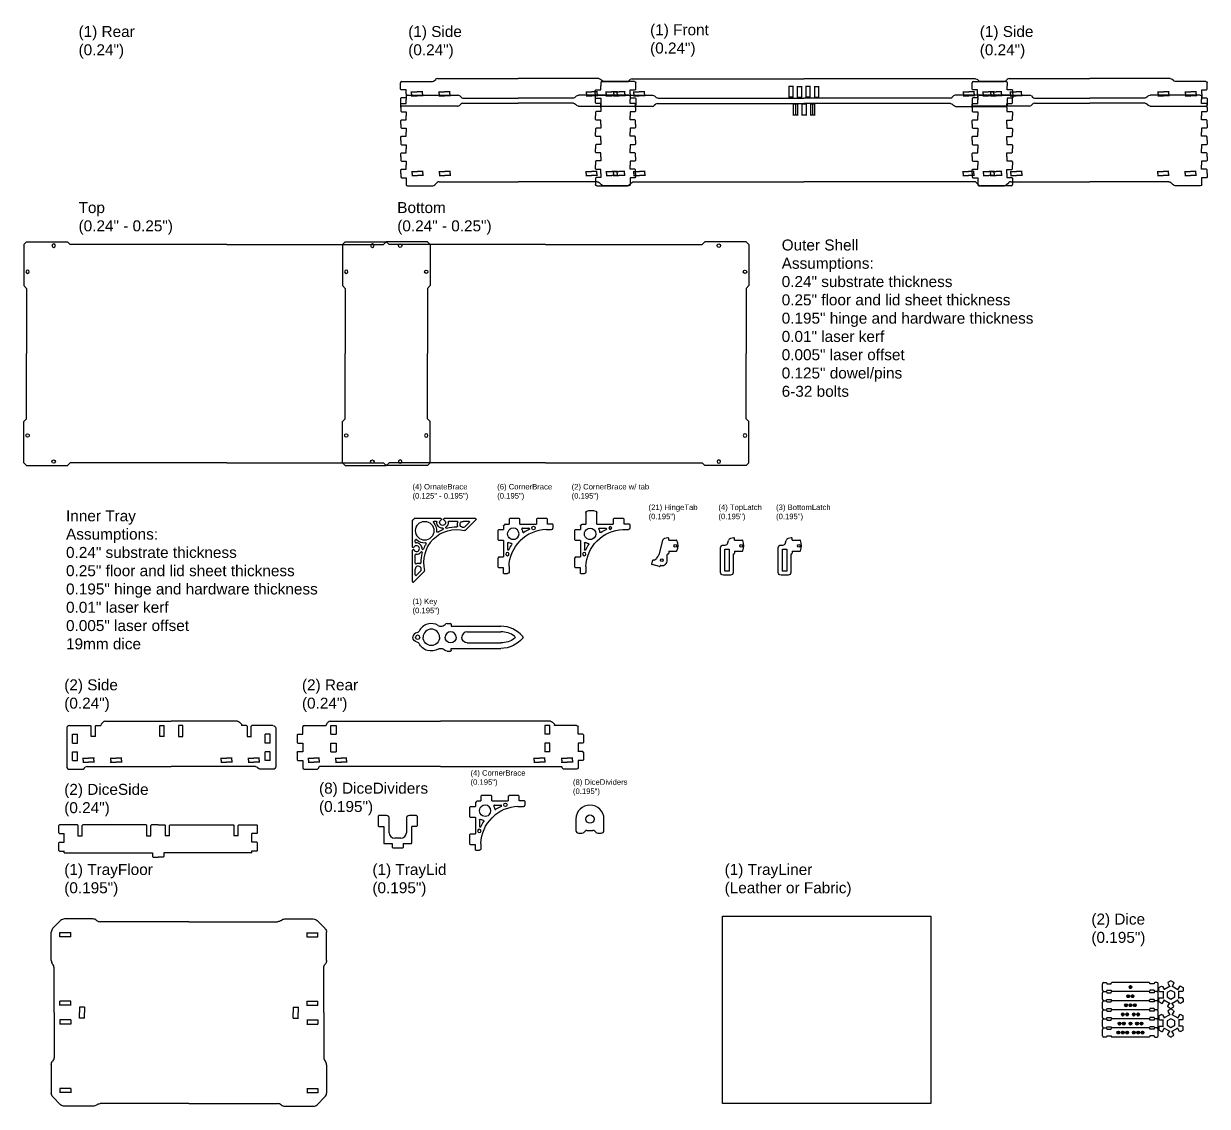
# Model space of a CAD drawing. Header units: inches. Extents: x -169 to 116, y -7 to 63.
# Drawn here: x -1.2 to 52.8, y 0.8 to 50.1 of the extents above; entities that cross this region are included whole.
import ezdxf

# ---------------------------------------------------------------- set-up
doc = ezdxf.new("R2010")
doc.units = ezdxf.units.IN
doc.header["$MEASUREMENT"] = 0
doc.layers.get('Defpoints').update_dxf_attribs({"color": 30})
doc.layers.add('CUT', color=1, linetype='Continuous')
doc.layers.add('ETCH', color=5, linetype='Continuous')
doc.styles.get("Standard").update_dxf_attribs({"font": 'arial.ttf'})

# ---------------------------------------------------------------- blocks, each defined once
blk = doc.blocks.new('BraceHole_Quarter')
at = {"color": 0}
for p, q in [((-0.260625, 0.0925), (0, 0.0925)), ((-0.245, 0), (-0.245, 0.108125))]:
    blk.add_line(p, q, dxfattribs=at)
blk = doc.blocks.new('BraceHole')
at = {"color": 0}
blk.add_blockref('BraceHole_Quarter', (0, 0), dxfattribs=at)
at = {"color": 0, "xscale": -1, "rotation": 180}
blk.add_blockref('BraceHole_Quarter', (0, 0), dxfattribs=at)
at = {"color": 0, "xscale": -1}
blk.add_blockref('BraceHole_Quarter', (0, 0), dxfattribs=at)
at = {"color": 0, "rotation": 180}
blk.add_blockref('BraceHole_Quarter', (0, 0), dxfattribs=at)
blk = doc.blocks.new('BraceHoles')
at = {"color": 0}
for p in [(0.5, 0), (1.75, 0)]:
    blk.add_blockref('BraceHole', p, dxfattribs=at)
blk = doc.blocks.new('Dovetail_Half')
for p, q in [((-0.25, 0.21375), (-0.25, 0.375)), ((-0.25, 0.21375), (-0.21875, 0.1825)), ((0, 0.1825), (-0.21875, 0.1825)), ((0, 0), (0, 0.1825))]:
    blk.add_line(p, q)
blk = doc.blocks.new('Bottom_Front_Half')
for p, q in [((6.664, 4), (0, 4)), ((6.809, 4.093), (6.752, 4.037)), ((9.438, 4.13), (6.897, 4.13)), ((9.5, 3.938), (9.5, 4.068)), ((7.751, 0.188), (0, 0.188)), ((7.953, 0.037), (7.839, 0.151)), ((9.438, 0), (8.042, 0)), ((9.5, 0.188), (9.5, 0.062))]:
    blk.add_line(p, q)
for centre, radius, start, end in [((6.664, 4.125), 0.125, 270, 315), ((6.897, 4.005), 0.125, 90, 135), ((9.438, 4.068), 0.0625, 0, 90), ((7.751, 0.062), 0.125, 45, 90), ((8.042, 0.125), 0.125, 225, 270), ((9.438, 0.062), 0.0625, 270, 0)]:
    blk.add_arc(centre, radius, start, end)
at = {"layer": 'CUT', "color": 30, "true_color": 0xf8991e}
blk.add_line((0.39, 3.714), (0.39, 3.224), dxfattribs=at)
at = {"xscale": -1}
for name, p in [('Dovetail_Half', (9.25, 3.563)), ('Dovetail_Half', (9.25, 2.813)), ('Dovetail_Half', (9.25, 2.063)), ('Dovetail_Half', (9.25, 1.313)), ('BraceHoles', (9.25, 0.563)), ('Dovetail_Half', (9.25, 0.563))]:
    blk.add_blockref(name, p, dxfattribs=at)
at = {"rotation": 180}
for p in [(9.25, 3.563), (9.25, 2.813), (9.25, 2.063), (9.25, 1.313), (9.25, 0.563)]:
    blk.add_blockref('Dovetail_Half', p, dxfattribs=at)
blk = doc.blocks.new('HingeHole')
for p, q in [((0.110625, 0.495), (-0.110625, 0.495)), ((0.110625, 0.005), (-0.110625, 0.005)), ((-0.095, 0.510625), (-0.095, -0.010625)), ((0.095, 0.510625), (0.095, -0.010625))]:
    blk.add_line(p, q)
blk = doc.blocks.new('Bottom_Front_Full')
at = {"xscale": -1}
blk.add_blockref('Bottom_Front_Half', (0, 0), dxfattribs=at)
for name, p in [('Bottom_Front_Half', (0, 0)), ('HingeHole', (-0.39, 3.21875)), ('HingeHole', (0, 3.21875)), ('HingeHole', (0.39, 3.21875))]:
    blk.add_blockref(name, p)
blk = doc.blocks.new('Dovetail_Out_Half')
for p, q in [((-0.01, 0.16125), (0.02125, 0.1925)), ((-0.01, 0), (-0.01, 0.16125)), ((0.02125, 0.1925), (0.24, 0.1925)), ((0.24, 0.1925), (0.24, 0.375))]:
    blk.add_line(p, q)
blk = doc.blocks.new('Bottom_Side_Half')
for p, q in [((-5.1, 4.067), (-5.1, 3.937)), ((-5.038, 4.13), (-2.747, 4.13)), ((-2.659, 4.093), (-2.602, 4.037)), ((-2.514, 4), (0, 4)), ((-5.1, 0.188), (-5.1, 0.063)), ((-5.038, 0), (-3.892, 0)), ((-3.803, 0.037), (-3.689, 0.151)), ((-3.601, 0.188), (0, 0.188))]:
    blk.add_line(p, q)
for centre, radius, start, end in [((-5.038, 4.067), 0.0625, 90, 180), ((-2.747, 4.005), 0.125, 45, 90), ((-2.514, 4.125), 0.125, 225, 270), ((-5.038, 0.063), 0.0625, 180, 270), ((-3.892, 0.125), 0.125, 270, 315), ((-3.601, 0.063), 0.125, 90, 135)]:
    blk.add_arc(centre, radius, start, end)
for name, p in [('Dovetail_Out_Half', (-5.34, 3.562)), ('Dovetail_Out_Half', (-5.34, 2.813)), ('Dovetail_Out_Half', (-5.34, 2.063)), ('Dovetail_Out_Half', (-5.34, 1.313)), ('Dovetail_Out_Half', (-5.34, 0.563)), ('BraceHoles', (-5.092, 0.563))]:
    blk.add_blockref(name, p)
at = {"xscale": -1, "rotation": 180}
for p in [(-5.34, 3.562), (-5.34, 2.813), (-5.34, 2.063), (-5.34, 1.313), (-5.34, 0.563)]:
    blk.add_blockref('Dovetail_Out_Half', p, dxfattribs=at)
blk = doc.blocks.new('Bottom_Side_Full')
at = {"color": 1}
blk.add_blockref('Bottom_Side_Half', (0, 0), dxfattribs=at)
at = {"color": 1, "xscale": -1}
blk.add_blockref('Bottom_Side_Half', (0, 0), dxfattribs=at)
blk = doc.blocks.new('Lid_Front_Half')
for p, q in [((-7.823, 0), (0, 0)), ((-9.26, -0.188), (-9.26, -0.313)), ((-9.197, -0.125), (-8.052, -0.125)), ((-7.963, -0.088), (-7.912, -0.037)), ((-9.26, -1.062), (-9.26, -1.193)), ((-6.907, -1.255), (-9.197, -1.255)), ((-6.762, -1.162), (-6.819, -1.218)), ((-6.674, -1.125), (0, -1.125))]:
    blk.add_line(p, q)
for centre, radius, start, end in [((-9.197, -0.188), 0.0625, 90, 180), ((-8.052, 0), 0.125, 270, 315), ((-7.823, -0.125), 0.125, 90, 135), ((-9.197, -1.193), 0.0625, 180, 270), ((-6.907, -1.13), 0.125, 270, 315), ((-6.674, -1.25), 0.125, 90, 135)]:
    blk.add_arc(centre, radius, start, end)
blk.add_blockref('Dovetail_Out_Half', (-9.5, -0.687))
at = {"xscale": -1, "rotation": 180}
for name, p in [('HingeHole', (-0.585, -0.344)), ('Dovetail_Out_Half', (-9.5, -0.687)), ('BraceHoles', (-9.26, -0.687))]:
    blk.add_blockref(name, p, dxfattribs=at)
at = {"rotation": 180}
blk.add_blockref('HingeHole', (-0.195, -0.344), dxfattribs=at)
blk = doc.blocks.new('Lid_Top_Front')
blk.add_blockref('Lid_Front_Half', (0, 1.25))
at = {"xscale": -1}
blk.add_blockref('Lid_Front_Half', (0, 1.25), dxfattribs=at)
blk = doc.blocks.new('Lid_Side_Half')
for p, q in [((-0.005, 2.755), (-0.005, 5.295)), ((0.188, 5.358), (0.058, 5.358)), ((0.937, 5.358), (1.062, 5.358)), ((1.125, 5.295), (1.125, 3.9)), ((1.162, 3.811), (1.213, 3.759)), ((1.25, 3.671), (1.25, 0)), ((0.088, 2.61), (0.032, 2.667)), ((0.125, 2.522), (0.125, 0))]:
    blk.add_line(p, q)
for centre, radius, start, end in [((0.058, 5.295), 0.0625, 90, 180), ((1.062, 5.295), 0.0625, 0, 90), ((1.25, 3.9), 0.125, 180, 225), ((1.125, 3.671), 0.125, 0, 45), ((0.12, 2.755), 0.125, 180, 225), ((0, 2.522), 0.125, 0, 45)]:
    blk.add_arc(centre, radius, start, end)
at = {"xscale": -1, "rotation": 90}
for name in ['Dovetail_Half', 'BraceHoles']:
    blk.add_blockref(name, (0.562, 5.108), dxfattribs=at)
at = {"rotation": 270}
blk.add_blockref('Dovetail_Half', (0.562, 5.108), dxfattribs=at)
blk = doc.blocks.new('Lid_Side')
blk.add_blockref('Lid_Side_Half', (0, 0))
at = {"xscale": -1, "rotation": 180}
blk.add_blockref('Lid_Side_Half', (0, 0), dxfattribs=at)
blk = doc.blocks.new('Lid_Face_Quarter')
for p, q in [((0, 4.975), (7.135, 4.975)), ((7.26, 5.1), (7.135, 4.975)), ((9.135, 5.1), (7.26, 5.1)), ((9.135, 5.1), (9.26, 4.975)), ((9.26, 4.975), (9.26, 3.1)), ((9.26, 3.1), (9.135, 2.975))]:
    blk.add_line(p, q)
blk.add_lwpolyline([(9.135, 2.975), (9.135, 0)])
for centre in [(7.893, 4.922), (9.082, 3.733)]:
    blk.add_circle(centre, 0.0781)
blk = doc.blocks.new('Lid_Face_Full')
at = {"xscale": -1}
blk.add_blockref('Lid_Face_Quarter', (0, 0), dxfattribs=at)
blk.add_blockref('Lid_Face_Quarter', (0, 0))
at = {"rotation": 180}
blk.add_blockref('Lid_Face_Quarter', (0, 0), dxfattribs=at)
at = {"xscale": -1, "rotation": 180}
blk.add_blockref('Lid_Face_Quarter', (0, 0), dxfattribs=at)
blk = doc.blocks.new('CornerBrace')
for p, q in [((0.077, 0), (0.25, 0)), ((0.25, 0.219), (0.281, 0.25)), ((0.25, 0.219), (0.25, 0)), ((0.719, 0.25), (0.281, 0.25)), ((0.719, 0.25), (0.75, 0.219)), ((0.75, 0), (0.75, 0.219)), ((0.75, 0), (1.5, 0)), ((1.5, 0.219), (1.531, 0.25)), ((1.5, 0.219), (1.5, 0)), ((1.969, 0.25), (1.531, 0.25)), ((1.969, 0.25), (2, 0.219)), ((2, 0), (2, 0.219)), ((2.234, 0), (2, 0)), ((0.867, -0.188), (1.161, -0.188)), ((1.94, -0.251), (2.19, -0.251)), ((2.25, -0.016), (2.25, -0.189))]:
    blk.add_line(p, q)
blk.add_circle((1.367, -0.178), 0.0781)
for centre, radius, start, end in [((0.077, -0.016), 0.0156, 90, 168.463), ((2.234, -0.016), 0.0156, 0, 90), ((0, 0), 0.0625, 315, 348.463), ((0.447, -0.447), 0.259, 315, 135), ((2, -2), 1.75, 91.9761, 135), ((0.867, -0.219), 0.0312, 90, 208.4852), ((0.447, -0.447), 0.447, 10.8768, 28.4852), ((0.916, -0.357), 0.0312, 190.8768, 303.4062), ((2, -2), 1.938, 115.2088, 123.4062), ((1.161, -0.219), 0.0312, 295.2088, 90), ((2.188, -0.189), 0.0625, 271.9761, 0)]:
    blk.add_arc(centre, radius, start, end)
blk = doc.blocks.new('CornerBrace_Full')
at = {"color": 0, "xscale": -1}
blk.add_blockref('CornerBrace', (0, 0), dxfattribs=at)
at = {"color": 0, "rotation": 270}
blk.add_blockref('CornerBrace', (0, 0), dxfattribs=at)
blk = doc.blocks.new('CornerBrace_Special_Half')
for p, q in [((-2.234, 0), (-2, 0)), ((-1.969, 0.25), (-2, 0.219)), ((-2, 0), (-2, 0.219)), ((-1.969, 0.25), (-1.531, 0.25)), ((-1.5, 0.219), (-1.531, 0.25)), ((-1.5, 0.219), (-1.5, 0)), ((-0.75, 0), (-0.75, 0.53)), ((-0.25, 0.53), (-0.25, 0)), ((-0.077, 0), (-0.25, 0)), ((-2.25, -0.016), (-2.25, -0.189)), ((-1.94, -0.251), (-2.19, -0.251)), ((-0.75, 0), (-1.5, 0)), ((-0.867, -0.188), (-1.161, -0.188))]:
    blk.add_line(p, q)
blk.add_circle((-1.367, -0.178), 0.0625)
for centre, radius, start, end in [((-0.688, 0.53), 0.0625, 109.4712, 180), ((-0.5, 0), 0.625, 70.5288, 109.4712), ((-0.313, 0.53), 0.0625, 0, 70.5288), ((-2.234, -0.016), 0.0156, 90, 180), ((-0.077, -0.016), 0.0156, 11.537, 90), ((-2.188, -0.189), 0.0625, 180, 268.0239), ((-2, -2), 1.75, 45, 88.0239), ((-1.161, -0.219), 0.0312, 90, 244.7912), ((-2, -2), 1.938, 56.5938, 64.7912), ((-0.916, -0.357), 0.0312, 236.5938, 349.1232), ((-0.447, -0.447), 0.447, 151.5148, 169.1232), ((-0.867, -0.219), 0.0312, 331.5148, 90), ((-0.447, -0.447), 0.259, 45, 225), ((0, 0), 0.0625, 191.537, 225)]:
    blk.add_arc(centre, radius, start, end)
blk = doc.blocks.new('CornerBrace_Special_Full')
blk.add_blockref('CornerBrace_Special_Half', (0, 0))
at = {"rotation": 270}
blk.add_blockref('CornerBrace', (0, 0), dxfattribs=at)
blk = doc.blocks.new('ArtCorner_Half')
for p, q in [((-2.864, 0), (-1.439, 0)), ((-2.401, -0.538), (-2.886, -0.053)), ((-2.402, -0.361), (-2.584, -0.178)), ((-2.562, -0.125), (-2.304, -0.125)), ((-2.03, -0.125), (-1.655, -0.125)), ((-1.295, 0), (-0.077, 0)), ((-1.079, -0.125), (-0.978, -0.125))]:
    blk.add_line(p, q)
for centre, radius, start, end in [((-2.864, -0.031), 0.0312, 90, 225), ((-0.077, -0.016), 0.0156, 11.537, 90), ((-2.562, -0.156), 0.0312, 90, 225), ((-2.304, -0.263), 0.138, 225, 90), ((-2.379, -0.516), 0.0312, 225, 284.3226), ((-2, -2), 1.5, 45, 104.3226), ((-2.03, -0.156), 0.0312, 90, 201.2975), ((-2.304, -0.263), 0.263, 344.0964, 21.2975), ((-2.021, -0.344), 0.0312, 164.0964, 270.7179), ((-2, -2), 1.625, 73.938, 90.7179), ((-1.655, -0.156), 0.0312, 355.6021, 90), ((-1.367, -0.178), 0.258, 175.6021, 232.8048), ((-1.542, -0.408), 0.0312, 253.938, 52.8048), ((-1.367, -0.178), 0.133, 116.0282, 63.9718), ((-1.439, -0.031), 0.0312, 296.0282, 90), ((-1.373, -0.467), 0.0312, 88.8819, 247.7487), ((-2, -2), 1.625, 58.3276, 67.7487), ((-1.367, -0.178), 0.258, 268.8819, 4.3979), ((-1.295, -0.031), 0.0312, 90, 243.9718), ((-1.079, -0.156), 0.0312, 90, 184.3979), ((-0.55, -0.55), 0.55, 137.3468, 183.9614), ((-0.978, -0.156), 0.0312, 317.3468, 90), ((-0.55, -0.55), 0.425, 45, 225), ((0, 0), 0.0625, 191.537, 225), ((-1.13, -0.59), 0.0312, 238.3276, 3.9614)]:
    blk.add_arc(centre, radius, start, end)
blk = doc.blocks.new('ArtCorner_Full')
blk.add_blockref('ArtCorner_Half', (0, 0))
at = {"xscale": -1, "rotation": 269.9999999999987}
blk.add_blockref('ArtCorner_Half', (0, 0), dxfattribs=at)
blk = doc.blocks.new('Key')
at = {"color": 0}
for p, q in [((0.717, 0.625), (0.875, 0.625)), ((0.906, 0.594), (0.906, 0.521)), ((0.921, 0.505), (3.167, 0.505)), ((1.64, 0.255), (3.167, 0.255))]:
    blk.add_line(p, q, dxfattribs=at)
for centre, radius, start, end in [((0, 0), 0.625, 59.6389, 152.9519), ((0.442, 0.755), 0.25, 239.6389, 270), ((0.442, 0.755), 0.25, 270, 317.1564), ((0.717, 0.5), 0.125, 90, 137.1564), ((0.875, 0.594), 0.0312, 0, 90), ((-0.625, 0), 0.219, 97.1808, 180), ((-0.625, 0), 0.0938, 0, 180), ((-0.668, 0.341), 0.125, 277.1808, 332.9519), ((0, 0), 0.375, 0, 180), ((0.88, 0), 0.255, 0, 180), ((0.921, 0.521), 0.0156, 180, 270), ((1.64, 0), 0.255, 90, 180), ((3.167, -0.796), 1.301, 39.9853, 90), ((3.167, -0.796), 1.051, 53.6274, 90), ((3.753, 0), 0.0625, 0, 53.6274), ((4.115, 0), 0.0625, 0, 39.9853)]:
    blk.add_arc(centre, radius, start, end, dxfattribs=at)
blk = doc.blocks.new('Key_Full')
blk.add_blockref('Key', (0, 0))
at = {"xscale": -1, "rotation": 180}
blk.add_blockref('Key', (0, 0), dxfattribs=at)
blk = doc.blocks.new('HingeTop')
for p, q in [((-0.515, 0.237), (-0.69, -0.417)), ((-0.279, 0.364), (-0.427, 0.325)), ((-0.24, 0.26), (-0.24, 0.334)), ((-0.24, 0.26), (0, 0.25)), ((0, 0.25), (0.106, 0.25)), ((-0.302, -0.656), (-0.302, -0.406)), ((-0.271, -0.375), (-0.271, -0.375)), ((-0.24, -0.25), (0, -0.25)), ((-0.24, -0.25), (-0.24, -0.344)), ((0, -0.25), (0.106, -0.25)), ((-0.979, -0.679), (-1.018, -0.823)), ((-0.664, -0.95), (-0.996, -0.861)), ((-0.906, -0.656), (-0.949, -0.656)), ((-0.625, -0.926), (-0.625, -0.928))]:
    blk.add_line(p, q)
for centre in [(0.062, 0), (-0.552, -0.656)]:
    blk.add_circle(centre, 0.0625)
for centre, radius, start, end in [((-0.394, 0.204), 0.125, 105, 165), ((-0.271, 0.334), 0.0312, 0, 105), ((0.106, 0.219), 0.0312, 25.9445, 90), ((-0.344, 0), 0.531, 334.0555, 25.9445), ((-0.552, -0.656), 0.25, 133.5947, 160.5288), ((-0.811, -0.385), 0.125, 313.5947, 345), ((-0.271, -0.406), 0.0312, 90, 180), ((-0.271, -0.344), 0.0312, 270, 0), ((0.106, -0.219), 0.0312, 270, 334.0555), ((-0.988, -0.831), 0.0312, 165, 255), ((-0.949, -0.688), 0.0312, 90, 165), ((-0.906, -0.531), 0.125, 270, 340.5288), ((-0.655, -0.92), 0.0312, 255, 345), ((-0.595, -0.934), 0.0312, 81.3794, 165), ((-0.552, -0.656), 0.25, 261.3794, 0)]:
    blk.add_arc(centre, radius, start, end)
blk = doc.blocks.new('Latch')
for p, q in [((-0.279, 0.364), (-0.427, 0.325)), ((-0.24, 0.26), (-0.24, 0.334)), ((-0.24, 0.26), (0, 0.25)), ((0, 0.25), (0.106, 0.25)), ((-0.271, -0.375), (-0.271, -0.375)), ((-0.24, -0.25), (0, -0.25)), ((-0.24, -0.25), (-0.24, -0.344)), ((0, -0.25), (0.106, -0.25))]:
    blk.add_line(p, q)
blk.add_lwpolyline([(-0.302, -0.406), (-0.302, -1.219, -0.414214), (-0.427, -1.344), (-0.748, -1.344, -0.414214), (-0.873, -1.219), (-0.873, -0.094, -0.414214), (-0.748, 0.031), (-0.666, 0.031, 0.339454), (-0.545, 0.124), (-0.515, 0.237)], format="xyb")
blk.add_lwpolyline([(-0.685, -1.156), (-0.685, -0.156), (-0.49, -0.156), (-0.49, -1.156)], close=True)
blk.add_circle((0.062, 0), 0.0625)
for centre, radius, start, end in [((-0.394, 0.204), 0.125, 105, 165), ((-0.271, 0.334), 0.0312, 0, 105), ((0.106, 0.219), 0.0312, 25.9445, 90), ((-0.344, 0), 0.531, 334.0555, 25.9445), ((-0.271, -0.406), 0.0312, 90, 180), ((-0.271, -0.344), 0.0312, 270, 0), ((0.106, -0.219), 0.0312, 270, 334.0555)]:
    blk.add_arc(centre, radius, start, end)
blk = doc.blocks.new('InteriorBox_Side')
for p, q in [((-3.021, 2.185), (0, 2.185)), ((-4.76, 1.865), (-4.76, 0.125)), ((-4.635, 1.99), (-3.676, 1.99)), ((-3.645, 1.959), (-3.676, 1.99)), ((-3.645, 1.49), (-3.645, 1.959)), ((-3.46, 1.959), (-3.429, 1.99)), ((-3.46, 1.959), (-3.46, 1.49)), ((-3.429, 1.99), (-3.205, 1.99)), ((-3.205, 2.001), (-3.205, 1.99)), ((-3.168, 2.089), (-3.109, 2.148)), ((-0.525, 1.99), (-0.33, 1.99)), ((-0.52, 1.49), (-0.52, 1.99)), ((-0.335, 1.99), (-0.335, 1.49)), ((-4.505, 1.194), (-4.505, 1.592)), ((-4.505, 1.592), (-4.275, 1.592)), ((-4.505, 1.194), (-4.275, 1.194)), ((-4.275, 1.194), (-4.275, 1.592)), ((-3.455, 1.49), (-3.65, 1.49)), ((-0.33, 1.49), (-0.525, 1.49)), ((-4.505, 0.398), (-4.505, 0.796)), ((-4.505, 0.796), (-4.275, 0.796)), ((-4.275, 0.398), (-4.275, 0.796)), ((-4.635, 0), (-4.062, 0)), ((-4.505, 0.398), (-4.275, 0.398)), ((-3.973, 0.037), (-3.922, 0.088)), ((-3.833, 0.125), (0, 0.125))]:
    blk.add_line(p, q)
for centre, start, end in [((-3.021, 2.06), 90, 135), ((-4.635, 1.865), 90, 180), ((-3.08, 2.001), 135, 180), ((-4.635, 0.125), 180, 270), ((-4.062, 0.125), 270, 315), ((-3.833, 0), 90, 135)]:
    blk.add_arc(centre, 0.125, start, end)
blk.add_blockref('BraceHoles', (-4.265, 0.418))
blk = doc.blocks.new('InnerTray_Side')
blk.add_blockref('InteriorBox_Side', (0, -0.125))
at = {"xscale": -1}
blk.add_blockref('InteriorBox_Side', (0, -0.125), dxfattribs=at)
blk = doc.blocks.new('InternalBox_Back')
for p, q in [((-5.205, -0.01), (-5.205, 0.001)), ((-5.168, 0.089), (-5.109, 0.148)), ((-5.021, 0.185), (0, 0.185)), ((-6.52, -0.434), (-6.489, -0.403)), ((-6.52, -0.434), (-6.52, -0.78)), ((-6.489, -0.403), (-6.27, -0.403)), ((-6.27, -0.408), (-6.27, -0.072)), ((-6.208, -0.01), (-5.205, -0.01)), ((-4.985, -0.01), (-4.755, -0.01)), ((-4.985, -0.408), (-4.985, -0.01)), ((-4.985, -0.408), (-4.755, -0.408)), ((-4.755, -0.01), (-4.755, -0.408)), ((-6.52, -0.78), (-6.489, -0.811)), ((-6.489, -0.811), (-6.27, -0.811)), ((-6.27, -0.806), (-6.27, -1.204)), ((-4.985, -1.204), (-4.985, -0.806)), ((-4.985, -0.806), (-4.755, -0.806)), ((-4.755, -0.806), (-4.755, -1.204)), ((-6.52, -1.23), (-6.489, -1.199)), ((-6.52, -1.23), (-6.52, -1.576)), ((-6.52, -1.576), (-6.489, -1.607)), ((-6.489, -1.199), (-6.27, -1.199)), ((-6.489, -1.607), (-6.27, -1.607)), ((-6.27, -1.602), (-6.27, -1.938)), ((-4.985, -1.204), (-4.755, -1.204)), ((-6.208, -2), (-5.605, -2)), ((-5.605, -2), (-5.543, -1.938)), ((-5.543, -1.938), (-5.543, -1.906)), ((0, -1.875), (-5.512, -1.875))]:
    blk.add_line(p, q)
for centre, radius, start, end in [((-5.08, 0.001), 0.125, 135, 180), ((-5.021, 0.06), 0.125, 90, 135), ((-6.208, -0.072), 0.0625, 90, 180), ((-6.208, -1.938), 0.0625, 180, 270), ((-5.512, -1.906), 0.0312, 90, 180)]:
    blk.add_arc(centre, radius, start, end)
blk.add_blockref('BraceHoles', (-6.27, -1.582))
blk = doc.blocks.new('InnerTray_Back')
blk.add_blockref('InternalBox_Back', (0.4875, 0.1875))
at = {"xscale": -1}
blk.add_blockref('InternalBox_Back', (0.4875, 0.1875), dxfattribs=at)
blk = doc.blocks.new('DiceTab')
for p, q in [((-0.85875, 0.64), (-0.89, 0.60875)), ((-0.89, 0.60875), (-0.89, 0.17125)), ((-0.515, 0.64), (-0.85875, 0.64)), ((0.85875, 0.64), (0.515, 0.64)), ((0.85875, 0.64), (0.89, 0.60875)), ((0.89, 0.60875), (0.89, 0.17125)), ((-0.89, 0.17125), (-0.85875, 0.14)), ((-0.85875, 0.14), (-0.64, 0.14)), ((-0.64, 0.14), (-0.64, -0.60875)), ((-0.39, -0.14), (-0.39, 0.515)), ((0.39, 0.515), (0.39, -0.14)), ((0.64, -0.60875), (0.64, 0.14)), ((0.85875, 0.14), (0.64, 0.14)), ((0.89, 0.17125), (0.85875, 0.14)), ((0.14, -0.39), (-0.14, -0.39)), ((-0.60875, -0.64), (-0.25, -0.64)), ((-0.255, -0.64), (-0.255, -0.80375)), ((-0.255, -0.80375), (-0.22375, -0.835)), ((-0.22375, -0.835), (0.22375, -0.835)), ((0.22375, -0.835), (0.255, -0.80375)), ((0.25, -0.64), (0.60875, -0.64)), ((0.255, -0.80375), (0.255, -0.64))]:
    blk.add_line(p, q)
for centre, radius, start, end in [((-0.515, 0.515), 0.125, 0, 90), ((0.515, 0.515), 0.125, 90, 180), ((-0.14, -0.14), 0.25, 180, 270), ((0.14, -0.14), 0.25, 270, 0), ((-0.60875, -0.60875), 0.03125, 180, 270), ((0.60875, -0.60875), 0.03125, 270, 360)]:
    blk.add_arc(centre, radius, start, end)
blk = doc.blocks.new('DiceHolder')
for p, q in [((-0.64, 0), (-0.64, -0.515)), ((0.64, -0.515), (0.64, 0)), ((-0.136, -0.515), (0.136, -0.515)), ((-0.515, -0.64), (-0.364, -0.64)), ((-0.224, -0.552), (-0.276, -0.603)), ((0.224, -0.552), (0.276, -0.603)), ((0.364, -0.64), (0.515, -0.64))]:
    blk.add_line(p, q)
blk.add_circle((0, 0), 0.188)
for centre, radius, start, end in [((0, 0), 0.64, 0, 180), ((-0.515, -0.515), 0.125, 180, 270), ((-0.136, -0.64), 0.125, 90, 135), ((0.136, -0.64), 0.125, 45, 90), ((0.515, -0.515), 0.125, 270, 0), ((-0.364, -0.515), 0.125, 270, 315), ((0.364, -0.515), 0.125, 225, 270)]:
    blk.add_arc(centre, radius, start, end)
blk = doc.blocks.new('TrayBottom_Quarter')
for p, q in [((-6.197, 3.843), (-5.843, 4.197)), ((-4.374, 4.27), (-5.666, 4.27)), ((0, 4.145), (-4.043, 4.145)), ((-6.27, 2.374), (-6.27, 3.666)), ((-5.38, 3.645), (-5.88, 3.645)), ((-5.38, 3.46), (-5.88, 3.46)), ((-5.875, 3.455), (-5.875, 3.65)), ((-5.385, 3.455), (-5.385, 3.65)), ((-6.145, 0), (-6.145, 2.043)), ((-5.38, 0.52), (-5.88, 0.52)), ((-5.38, 0.335), (-5.88, 0.335)), ((-5.875, 0.33), (-5.875, 0.525)), ((-5.385, 0.33), (-5.385, 0.525)), ((-4.75, 0.245), (-4.99, 0.245)), ((-4.985, 0.255), (-4.985, 0)), ((-4.755, 0.255), (-4.755, 0))]:
    blk.add_line(p, q)
for centre, start, end in [((-6.02, 3.666), 135, 180), ((-5.666, 4.02), 90, 135), ((-4.374, 4.02), 48.5904, 90), ((-4.043, 4.395), 228.5904, 270), ((-6.02, 2.374), 180, 221.4096), ((-6.395, 2.043), 0, 41.4096)]:
    blk.add_arc(centre, 0.25, start, end)
blk = doc.blocks.new('TrayBottom_Full')
at = {"color": 1}
blk.add_blockref('TrayBottom_Quarter', (0, 0), dxfattribs=at)
at = {"color": 1, "xscale": -1}
blk.add_blockref('TrayBottom_Quarter', (0, 0), dxfattribs=at)
at = {"color": 1, "xscale": -1, "rotation": 180}
blk.add_blockref('TrayBottom_Quarter', (0, 0), dxfattribs=at)
at = {"color": 1, "rotation": 180}
blk.add_blockref('TrayBottom_Quarter', (0, 0), dxfattribs=at)
blk = doc.blocks.new('DiceDivider_Half')
for p, q in [((-4.494, -0.201), (-4.525, -0.232)), ((-4.525, -0.573), (-4.525, -0.232)), ((-3.676, -0.201), (-4.494, -0.201)), ((-3.645, -0.232), (-3.676, -0.201)), ((-3.645, -0.701), (-3.645, -0.232)), ((-3.46, -0.232), (-3.429, -0.201)), ((-3.46, -0.701), (-3.46, -0.232)), ((-0.551, -0.201), (-3.429, -0.201)), ((-0.52, -0.232), (-0.551, -0.201)), ((-0.52, -0.701), (-0.52, -0.232)), ((-0.335, -0.232), (-0.304, -0.201)), ((-0.335, -0.701), (-0.335, -0.232)), ((0, -0.201), (-0.304, -0.201)), ((-4.494, -0.604), (-4.525, -0.573)), ((-4.494, -0.992), (-4.525, -1.023)), ((-4.525, -1.369), (-4.525, -1.023)), ((-4.494, -0.604), (-4.275, -0.604)), ((-4.494, -0.992), (-4.275, -0.992)), ((-4.275, -0.997), (-4.275, -0.599)), ((-3.65, -0.701), (-3.455, -0.701)), ((-0.525, -0.701), (-0.33, -0.701)), ((-4.494, -1.4), (-4.525, -1.369)), ((-4.494, -1.4), (-4.275, -1.4)), ((-4.275, -1.481), (-4.275, -1.395)), ((-4.275, -1.481), (-0.255, -1.481)), ((-0.255, -1.481), (-0.255, -1.645)), ((-0.224, -1.676), (-0.255, -1.645)), ((-0.224, -1.676), (0, -1.676))]:
    blk.add_line(p, q)
blk = doc.blocks.new('DiceDivider_Full')
at = {"color": 30, "true_color": 0xf8991e}
blk.add_blockref('DiceDivider_Half', (0, 0.201), dxfattribs=at)
at = {"color": 30, "true_color": 0xf8991e, "xscale": -1}
blk.add_blockref('DiceDivider_Half', (0, 0.201), dxfattribs=at)

msp = doc.modelspace()

# ---------------------------------------------------------------- hatches: boundary and pattern name
at = {"layer": 'ETCH'}
h = msp.add_hatch(dxfattribs=at)
h.set_pattern_fill('ANSI31', color=256, scale=0.125, angle=315)
h.set_pattern_definition([(0, (49.26052, 6.233692), (4e-18, 0.015625), [])])
h.paths.add_polyline_path([(49.198, 6.234, 1), (49.323, 6.234, 1)])
h = msp.add_hatch(dxfattribs=at)
h.set_pattern_fill('ANSI31', color=256, scale=0.125, angle=315)
h.set_pattern_definition([(0, (49.06052, 5.404025), (4e-18, 0.015625), [])])
h.paths.add_polyline_path([(48.998, 5.404, 1), (49.123, 5.404, 1)])
h = msp.add_hatch(dxfattribs=at)
h.set_pattern_fill('ANSI31', color=256, scale=0.125, angle=315)
h.set_pattern_definition([(0, (49.16052, 5.818859), (4e-18, 0.015625), [])])
h.paths.add_polyline_path([(49.098, 5.819, 1), (49.223, 5.819, 1)])
h = msp.add_hatch(dxfattribs=at)
h.set_pattern_fill('ANSI31', color=256, scale=0.125, angle=315)
h.set_pattern_definition([(0, (49.26052, 5.404025), (4e-18, 0.015625), [])])
h.paths.add_polyline_path([(49.198, 5.404, 1), (49.323, 5.404, 1)])
h = msp.add_hatch(dxfattribs=at)
h.set_pattern_fill('ANSI31', color=256, scale=0.125, angle=315)
h.set_pattern_definition([(0, (49.36052, 5.818859), (4e-18, 0.015625), [])])
h.paths.add_polyline_path([(49.298, 5.819, 1), (49.423, 5.819, 1)])
h = msp.add_hatch(dxfattribs=at)
h.set_pattern_fill('ANSI31', color=256, scale=0.125, angle=315)
h.set_pattern_definition([(0, (49.46052, 5.404025), (4e-18, 0.015625), [])])
h.paths.add_polyline_path([(49.398, 5.404, 1), (49.523, 5.404, 1)])
h = msp.add_hatch(dxfattribs=at)
h.set_pattern_fill('ANSI31', color=256, scale=0.125, angle=315)
h.set_pattern_definition([(0, (48.91052, 4.989192), (4e-18, 0.015625), [])])
h.paths.add_polyline_path([(48.848, 4.989, 1), (48.973, 4.989, 1)])
h = msp.add_hatch(dxfattribs=at)
h.set_pattern_fill('ANSI31', color=256, scale=0.125, angle=315)
h.set_pattern_definition([(0, (49.11052, 4.989192), (4e-18, 0.015625), [])])
h.paths.add_polyline_path([(49.048, 4.989, 1), (49.173, 4.989, 1)])
h = msp.add_hatch(dxfattribs=at)
h.set_pattern_fill('ANSI31', color=256, scale=0.125, angle=315)
h.set_pattern_definition([(0, (49.41052, 4.989192), (4e-18, 0.015625), [])])
h.paths.add_polyline_path([(49.348, 4.989, 1), (49.473, 4.989, 1)])
h = msp.add_hatch(dxfattribs=at)
h.set_pattern_fill('ANSI31', color=256, scale=0.125, angle=315)
h.set_pattern_definition([(0, (49.61052, 4.989192), (4e-18, 0.015625), [])])
h.paths.add_polyline_path([(49.548, 4.989, 1), (49.673, 4.989, 1)])
h = msp.add_hatch(dxfattribs=at)
h.set_pattern_fill('ANSI31', color=256, scale=0.125, angle=315)
h.set_pattern_definition([(0, (48.76052, 4.574358), (4e-18, 0.015625), [])])
h.paths.add_polyline_path([(48.698, 4.574, 1), (48.823, 4.574, 1)])
h = msp.add_hatch(dxfattribs=at)
h.set_pattern_fill('ANSI31', color=256, scale=0.125, angle=315)
h.set_pattern_definition([(0, (48.96052, 4.574358), (4e-18, 0.015625), [])])
h.paths.add_polyline_path([(48.898, 4.574, 1), (49.023, 4.574, 1)])
h = msp.add_hatch(dxfattribs=at)
h.set_pattern_fill('ANSI31', color=256, scale=0.125, angle=315)
h.set_pattern_definition([(0, (49.26052, 4.574358), (4e-18, 0.015625), [])])
h.paths.add_polyline_path([(49.198, 4.574, 1), (49.323, 4.574, 1)])
h = msp.add_hatch(dxfattribs=at)
h.set_pattern_fill('ANSI31', color=256, scale=0.125, angle=315)
h.set_pattern_definition([(0, (49.56052, 4.574358), (4e-18, 0.015625), [])])
h.paths.add_polyline_path([(49.498, 4.574, 1), (49.623, 4.574, 1)])
h = msp.add_hatch(dxfattribs=at)
h.set_pattern_fill('ANSI31', color=256, scale=0.125, angle=315)
h.set_pattern_definition([(0, (49.76052, 4.574358), (4e-18, 0.015625), [])])
h.paths.add_polyline_path([(49.698, 4.574, 1), (49.823, 4.574, 1)])
h = msp.add_hatch(dxfattribs=at)
h.set_pattern_fill('ANSI31', color=256, scale=0.125, angle=315)
h.set_pattern_definition([(0, (48.71052, 4.159525), (4e-18, 0.015625), [])])
h.paths.add_polyline_path([(48.648, 4.16, 1), (48.773, 4.16, 1)])
h = msp.add_hatch(dxfattribs=at)
h.set_pattern_fill('ANSI31', color=256, scale=0.125, angle=315)
h.set_pattern_definition([(0, (48.91052, 4.159525), (4e-18, 0.015625), [])])
h.paths.add_polyline_path([(48.848, 4.16, 1), (48.973, 4.16, 1)])
h = msp.add_hatch(dxfattribs=at)
h.set_pattern_fill('ANSI31', color=256, scale=0.125, angle=315)
h.set_pattern_definition([(0, (49.11052, 4.159525), (4e-18, 0.015625), [])])
h.paths.add_polyline_path([(49.048, 4.16, 1), (49.173, 4.16, 1)])
h = msp.add_hatch(dxfattribs=at)
h.set_pattern_fill('ANSI31', color=256, scale=0.125, angle=315)
h.set_pattern_definition([(0, (49.41052, 4.159525), (4e-18, 0.015625), [])])
h.paths.add_polyline_path([(49.348, 4.16, 1), (49.473, 4.16, 1)])
h = msp.add_hatch(dxfattribs=at)
h.set_pattern_fill('ANSI31', color=256, scale=0.125, angle=315)
h.set_pattern_definition([(0, (49.61052, 4.159525), (4e-18, 0.015625), [])])
h.paths.add_polyline_path([(49.548, 4.16, 1), (49.673, 4.16, 1)])
h = msp.add_hatch(dxfattribs=at)
h.set_pattern_fill('ANSI31', color=256, scale=0.125, angle=315)
h.set_pattern_definition([(0, (49.81052, 4.159525), (4e-18, 0.015625), [])])
h.paths.add_polyline_path([(49.748, 4.16, 1), (49.873, 4.16, 1)])

# ---------------------------------------------------------------- linework, layer by layer
at = {"layer": 'CUT'}
for p, q in [((50.982, 6.447), (51.119, 6.526)), ((51.092, 6.526), (51.229, 6.447)), ((47.991, 6.089), (47.991, 6.379)), ((47.991, 5.674), (47.991, 5.964)), ((48.053, 6.441), (48.154, 6.441)), ((48.053, 6.026), (48.154, 6.026)), ((48.186, 6.41), (48.154, 6.441)), ((48.154, 6.026), (48.186, 6.058)), ((48.154, 6.026), (48.186, 5.995)), ((48.186, 6.41), (48.186, 6.385)), ((48.186, 6.385), (48.381, 6.385)), ((48.186, 6.083), (48.381, 6.083)), ((48.186, 6.083), (48.186, 6.058)), ((48.186, 5.995), (48.186, 5.97)), ((48.186, 5.97), (48.381, 5.97)), ((48.381, 6.41), (48.412, 6.441)), ((48.381, 6.385), (48.381, 6.41)), ((48.381, 6.083), (48.381, 6.058)), ((48.412, 6.026), (48.381, 6.058)), ((48.412, 6.026), (48.381, 5.995)), ((48.381, 5.97), (48.381, 5.995)), ((50.109, 6.441), (48.412, 6.441)), ((50.109, 6.026), (48.412, 6.026)), ((50.141, 6.41), (50.109, 6.441)), ((50.109, 6.026), (50.141, 6.058)), ((50.109, 6.026), (50.141, 5.995)), ((50.141, 6.385), (50.141, 6.41)), ((50.336, 6.385), (50.141, 6.385)), ((50.336, 6.083), (50.141, 6.083)), ((50.141, 6.083), (50.141, 6.058)), ((50.141, 5.97), (50.141, 5.995)), ((50.336, 5.97), (50.141, 5.97)), ((50.336, 6.41), (50.367, 6.441)), ((50.336, 6.41), (50.336, 6.385)), ((50.336, 6.083), (50.336, 6.058)), ((50.336, 6.058), (50.367, 6.026)), ((50.367, 6.026), (50.336, 5.995)), ((50.336, 5.995), (50.336, 5.97)), ((50.468, 6.441), (50.367, 6.441)), ((50.468, 6.026), (50.367, 6.026)), ((50.531, 6.089), (50.531, 6.379)), ((50.531, 5.674), (50.531, 5.964)), ((50.538, 6.191), (50.675, 6.27)), ((50.551, 6.056), (50.551, 6.214)), ((50.551, 6.056), (50.583, 6.025)), ((50.583, 6.025), (50.762, 6.025)), ((50.675, 6.27), (50.717, 6.259)), ((50.717, 6.259), (50.807, 6.103)), ((50.746, 6.04), (50.746, 5.717)), ((51.066, 6.271), (50.786, 6.109)), ((50.982, 6.447), (50.971, 6.405)), ((50.971, 6.405), (51.06, 6.249)), ((51.425, 6.109), (51.145, 6.271)), ((51.241, 6.405), (51.151, 6.249)), ((51.229, 6.447), (51.241, 6.405)), ((51.494, 6.259), (51.404, 6.103)), ((51.629, 6.025), (51.449, 6.025)), ((51.465, 5.717), (51.465, 6.04)), ((51.536, 6.27), (51.494, 6.259)), ((51.536, 6.27), (51.673, 6.191)), ((51.66, 6.056), (51.629, 6.025)), ((51.66, 6.214), (51.66, 6.056)), ((47.991, 5.259), (47.991, 5.549)), ((48.053, 5.611), (48.154, 5.611)), ((48.154, 5.611), (48.186, 5.643)), ((48.154, 5.611), (48.186, 5.58)), ((48.186, 5.668), (48.381, 5.668)), ((48.186, 5.668), (48.186, 5.643)), ((48.186, 5.58), (48.186, 5.555)), ((48.186, 5.555), (48.381, 5.555)), ((48.381, 5.668), (48.381, 5.643)), ((48.412, 5.611), (48.381, 5.643)), ((48.412, 5.611), (48.381, 5.58)), ((48.381, 5.555), (48.381, 5.58)), ((50.109, 5.611), (48.412, 5.611)), ((50.109, 5.611), (50.141, 5.643)), ((50.141, 5.58), (50.109, 5.611)), ((50.336, 5.668), (50.141, 5.668)), ((50.141, 5.668), (50.141, 5.643)), ((50.141, 5.555), (50.141, 5.58)), ((50.336, 5.555), (50.141, 5.555)), ((50.336, 5.668), (50.336, 5.643)), ((50.367, 5.611), (50.336, 5.643)), ((50.367, 5.611), (50.336, 5.58)), ((50.336, 5.58), (50.336, 5.555)), ((50.468, 5.611), (50.367, 5.611)), ((50.531, 5.259), (50.531, 5.549)), ((50.675, 5.487), (50.538, 5.566)), ((50.551, 5.701), (50.583, 5.733)), ((50.551, 5.543), (50.551, 5.701)), ((50.583, 5.733), (50.762, 5.733)), ((50.675, 5.487), (50.717, 5.499)), ((50.717, 5.499), (50.807, 5.654)), ((50.786, 5.648), (51.066, 5.487)), ((50.971, 5.353), (51.06, 5.508)), ((51.145, 5.487), (51.425, 5.648)), ((51.241, 5.353), (51.151, 5.508)), ((51.494, 5.499), (51.404, 5.654)), ((51.629, 5.733), (51.449, 5.733)), ((51.536, 5.487), (51.494, 5.499)), ((51.673, 5.566), (51.536, 5.487)), ((51.66, 5.701), (51.629, 5.733)), ((51.66, 5.701), (51.66, 5.543)), ((47.991, 4.844), (47.991, 5.134)), ((48.053, 5.197), (48.154, 5.197)), ((48.154, 5.197), (48.186, 5.228)), ((48.154, 5.197), (48.186, 5.165)), ((48.186, 5.253), (48.381, 5.253)), ((48.186, 5.253), (48.186, 5.228)), ((48.186, 5.165), (48.186, 5.14)), ((48.186, 5.14), (48.381, 5.14)), ((48.381, 5.253), (48.381, 5.228)), ((48.412, 5.197), (48.381, 5.228)), ((48.412, 5.197), (48.381, 5.165)), ((48.381, 5.14), (48.381, 5.165)), ((50.109, 5.197), (48.412, 5.197)), ((50.109, 5.197), (50.141, 5.228)), ((50.109, 5.197), (50.141, 5.165)), ((50.336, 5.253), (50.141, 5.253)), ((50.141, 5.253), (50.141, 5.228)), ((50.141, 5.14), (50.141, 5.165)), ((50.336, 5.14), (50.141, 5.14)), ((50.336, 5.253), (50.336, 5.228)), ((50.367, 5.197), (50.336, 5.228)), ((50.367, 5.197), (50.336, 5.165)), ((50.336, 5.165), (50.336, 5.14)), ((50.468, 5.197), (50.367, 5.197)), ((50.531, 4.844), (50.531, 5.134)), ((50.675, 4.983), (50.538, 4.904)), ((50.551, 4.928), (50.551, 4.769)), ((50.675, 4.983), (50.717, 4.972)), ((50.717, 4.972), (50.807, 4.817)), ((50.786, 4.822), (51.066, 4.984)), ((50.982, 5.31), (50.971, 5.353)), ((50.982, 5.161), (50.971, 5.118)), ((50.971, 5.118), (51.06, 4.963)), ((51.119, 5.231), (50.982, 5.31)), ((51.119, 5.24), (50.982, 5.161)), ((51.229, 5.31), (51.092, 5.231)), ((51.229, 5.161), (51.092, 5.24)), ((51.145, 4.984), (51.425, 4.822)), ((51.241, 5.118), (51.151, 4.963)), ((51.229, 5.31), (51.241, 5.353)), ((51.229, 5.161), (51.241, 5.118)), ((51.494, 4.972), (51.404, 4.817)), ((51.536, 4.983), (51.494, 4.972)), ((51.673, 4.904), (51.536, 4.983)), ((51.66, 4.769), (51.66, 4.928)), ((47.991, 4.429), (47.991, 4.719)), ((48.053, 4.782), (48.154, 4.782)), ((48.053, 4.367), (48.154, 4.367)), ((48.154, 4.782), (48.186, 4.813)), ((48.154, 4.782), (48.186, 4.751)), ((48.154, 4.367), (48.186, 4.398)), ((48.186, 4.336), (48.154, 4.367)), ((48.186, 4.838), (48.381, 4.838)), ((48.186, 4.838), (48.186, 4.813)), ((48.186, 4.751), (48.186, 4.725)), ((48.186, 4.725), (48.381, 4.725)), ((48.186, 4.423), (48.381, 4.423)), ((48.186, 4.423), (48.186, 4.398)), ((48.186, 4.336), (48.186, 4.311)), ((48.381, 4.838), (48.381, 4.813)), ((48.412, 4.782), (48.381, 4.813)), ((48.412, 4.782), (48.381, 4.751)), ((48.381, 4.725), (48.381, 4.751)), ((48.381, 4.423), (48.381, 4.398)), ((48.381, 4.398), (48.412, 4.367)), ((48.412, 4.367), (48.381, 4.336)), ((48.381, 4.311), (48.381, 4.336)), ((50.109, 4.782), (48.412, 4.782)), ((50.109, 4.367), (48.412, 4.367)), ((50.109, 4.782), (50.141, 4.813)), ((50.109, 4.782), (50.141, 4.751)), ((50.109, 4.367), (50.141, 4.398)), ((50.141, 4.336), (50.109, 4.367)), ((50.336, 4.838), (50.141, 4.838)), ((50.141, 4.838), (50.141, 4.813)), ((50.141, 4.725), (50.141, 4.751)), ((50.336, 4.725), (50.141, 4.725)), ((50.336, 4.423), (50.141, 4.423)), ((50.141, 4.423), (50.141, 4.398)), ((50.141, 4.311), (50.141, 4.336)), ((50.336, 4.838), (50.336, 4.813)), ((50.367, 4.782), (50.336, 4.813)), ((50.367, 4.782), (50.336, 4.751)), ((50.336, 4.751), (50.336, 4.725)), ((50.336, 4.423), (50.336, 4.398)), ((50.336, 4.398), (50.367, 4.367)), ((50.336, 4.336), (50.367, 4.367)), ((50.336, 4.336), (50.336, 4.311)), ((50.468, 4.782), (50.367, 4.782)), ((50.468, 4.367), (50.367, 4.367)), ((50.531, 4.429), (50.531, 4.719)), ((50.551, 4.769), (50.583, 4.738)), ((50.551, 4.415), (50.583, 4.446)), ((50.551, 4.415), (50.551, 4.256)), ((50.583, 4.738), (50.762, 4.738)), ((50.583, 4.446), (50.762, 4.446)), ((50.717, 4.212), (50.807, 4.368)), ((50.746, 4.43), (50.746, 4.754)), ((51.066, 4.2), (50.786, 4.362)), ((51.425, 4.362), (51.145, 4.2)), ((51.494, 4.212), (51.404, 4.368)), ((51.629, 4.738), (51.449, 4.738)), ((51.629, 4.446), (51.449, 4.446)), ((51.465, 4.754), (51.465, 4.43)), ((51.66, 4.769), (51.629, 4.738)), ((51.66, 4.415), (51.629, 4.446)), ((51.66, 4.256), (51.66, 4.415)), ((47.991, 4.015), (47.991, 4.304)), ((48.154, 3.952), (48.053, 3.952)), ((48.186, 3.983), (48.154, 3.952)), ((48.186, 4.311), (48.381, 4.311)), ((48.186, 4.008), (48.381, 4.008)), ((48.186, 4.008), (48.186, 3.983)), ((48.381, 4.008), (48.381, 3.983)), ((48.381, 3.983), (48.412, 3.952)), ((50.109, 3.952), (48.412, 3.952)), ((50.109, 3.952), (50.141, 3.983)), ((50.336, 4.311), (50.141, 4.311)), ((50.336, 4.008), (50.141, 4.008)), ((50.141, 4.008), (50.141, 3.983)), ((50.336, 4.008), (50.336, 3.983)), ((50.336, 3.983), (50.367, 3.952)), ((50.367, 3.952), (50.468, 3.952)), ((50.531, 4.015), (50.531, 4.304)), ((50.538, 4.28), (50.675, 4.201)), ((50.675, 4.201), (50.717, 4.212)), ((50.971, 4.066), (51.06, 4.221)), ((50.982, 4.023), (50.971, 4.066)), ((50.982, 4.023), (51.119, 3.944)), ((51.092, 3.944), (51.229, 4.023)), ((51.241, 4.066), (51.151, 4.221)), ((51.229, 4.023), (51.241, 4.066)), ((51.536, 4.201), (51.494, 4.212)), ((51.536, 4.201), (51.673, 4.28))]:
    msp.add_line(p, q, dxfattribs=at)
for points in [[(30.671, 9.457), (40.171, 9.457), (40.171, 0.917), (30.671, 0.917)], [(51.106, 6.077), (50.934, 5.978), (50.934, 5.78), (51.106, 5.68), (51.277, 5.78), (51.277, 5.978)], [(51.106, 4.79), (50.934, 4.691), (50.934, 4.493), (51.106, 4.394), (51.277, 4.493), (51.277, 4.691)]]:
    msp.add_lwpolyline(points, close=True, dxfattribs=at)
for centre, start, end in [((48.053, 6.379), 90, 180), ((48.053, 6.089), 180, 270), ((48.053, 5.964), 90, 180), ((50.468, 6.379), 0, 90), ((50.468, 6.089), 270, 0), ((50.468, 5.964), 0, 90), ((48.053, 5.674), 180, 270), ((48.053, 5.549), 90, 180), ((50.468, 5.674), 270, 0), ((50.468, 5.549), 0, 90), ((48.053, 5.259), 270, 270), ((48.053, 5.259), 180, 270), ((48.053, 5.134), 90, 180), ((50.468, 5.259), 270, 0), ((50.468, 5.134), 0, 90), ((48.053, 4.844), 180, 270), ((48.053, 4.719), 90, 180), ((48.053, 4.429), 180, 270), ((48.053, 4.304), 90, 180), ((50.468, 4.844), 270, 0), ((50.468, 4.719), 0, 90), ((50.468, 4.429), 270, 0), ((50.468, 4.304), 0, 90), ((48.053, 4.015), 180, 270), ((50.468, 4.015), 270, 0)]:
    msp.add_arc(centre, 0.0625, start, end, dxfattribs=at)
at = {"layer": 'ETCH'}
for centre in [(49.261, 6.234), (49.061, 5.404), (49.161, 5.819), (49.261, 5.404), (49.361, 5.819), (49.461, 5.404), (48.911, 4.989), (49.111, 4.989), (49.411, 4.989), (49.611, 4.989), (48.761, 4.574), (48.961, 4.574), (49.261, 4.574), (49.561, 4.574), (49.761, 4.574), (48.711, 4.16), (48.911, 4.16), (49.111, 4.16), (49.411, 4.16), (49.611, 4.16), (49.811, 4.16)]:
    msp.add_circle(centre, 0.0625, dxfattribs=at)

# ---------------------------------------------------------------- block references
at = {"layer": 'CUT', "xscale": -1, "rotation": 270}
msp.add_blockref('Lid_Side', (21.367, 46.386), dxfattribs=at)
at = {"layer": 'CUT'}
for name, p in [('Lid_Top_Front', (34.387, 46.376)), ('Bottom_Side_Full', (21.367, 42.751)), ('Bottom_Front_Full', (34.387, 42.751)), ('Lid_Face_Full', (8.097, 35.102)), ('Lid_Face_Full', (22.617, 35.102)), ('HingeTop', (28.464, 26.347)), ('Latch', (31.464, 26.347)), ('Latch', (34.091, 26.347)), ('InnerTray_Side', (5.561, 16.284)), ('InnerTray_Back', (17.336, 17.972)), ('DiceHolder', (24.637, 13.886)), ('TrayBottom_Full', (6.365, 5.065))]:
    msp.add_blockref(name, p, dxfattribs=at)
for name, p, rotation in [('Lid_Side', (47.407, 46.386), 90.00000000000001), ('CornerBrace_Full', (19.418, 14.714), 90)]:
    msp.add_blockref(name, p, dxfattribs=dict(at, rotation=rotation))
at = {"layer": 'CUT', "xscale": -1}
for name, p in [('Bottom_Side_Full', (47.407, 42.751)), ('ArtCorner_Full', (16.554, 27.583)), ('CornerBrace_Special_Full', (24.199, 27.333))]:
    msp.add_blockref(name, p, dxfattribs=at)
at = {"layer": 'CUT', "color": 1, "rotation": 90}
msp.add_blockref('CornerBrace_Full', (20.699, 27.333), dxfattribs=at)
at = {"layer": 'CUT', "color": 1}
msp.add_blockref('Key_Full', (17.41, 22.172), dxfattribs=at)
at = {"layer": 'CUT', "color": 30, "true_color": 0xf8991e}
for name, p in [('DiceTab', (15.882, 13.408)), ('DiceDivider_Full', (4.961, 13.628))]:
    msp.add_blockref(name, p, dxfattribs=at)

# ---------------------------------------------------------------- texts
at = {"layer": 'Defpoints', "attachment_point": 1}
for s, width, heights, insert, char_height in [('(1) Rear\\P(0.24")', 6.43187, [0], (1.337, 50.034), 0.5), ('(1) Side^J(0.24")', 6.43187, [0], (16.357, 50.034), 0.5), ('(1) Front^J(0.24")', 6.43187, [0], (27.377, 50.114), 0.5), ('(1) Side^J(0.24")', 6.43187, [0], (42.397, 50.034), 0.5), ('Top^J(0.24" - 0.25")', 6.43187, [0], (1.337, 42.009), 0.5), ('Bottom^J(0.24" - 0.25")', 6.43187, [0], (15.857, 42.009), 0.5), ('Outer Shell^JAssumptions:\\P0.24" substrate thickness\\P0.25" floor and lid sheet thickness\\P0.195" hinge and hardware thickness\\P0.01" laser kerf\\P0.005" laser offset\\P0.125" dowel/pins\\P6-32 bolts', 42.77768, [16.412], (33.373, 40.303), 0.5), ('(4) OrnateBrace\\P(0.125" - 0.195")', 6.43187, [0], (16.554, 29.162), 0.25), ('(6) CornerBrace\\P(0.195")', 6.43187, [0], (20.413, 29.162), 0.25), ('(2) CornerBrace w/ tab\\P(0.195")', 6.43187, [0], (23.803, 29.162), 0.25), ('(21) HingeTab\\P(0.195")', 6.43187, [0], (27.308, 28.223), 0.25), ('(4) TopLatch^J(0.195")', 6.43187, [0], (30.489, 28.223), 0.25), ('(3) BottomLatch^J(0.195")', 6.43187, [0], (33.116, 28.223), 0.25), ('Inner Tray^JAssumptions:\\P0.24" substrate thickness\\P0.25" floor and lid sheet thickness\\P0.195" hinge and hardware thickness\\P0.01" laser kerf\\P0.005" laser offset\\P19mm dice', 42.77768, [0], (0.767, 27.959), 0.5), ('(1) Key\\P(0.195")', 6.43187, [0], (16.554, 23.938), 0.25), ('(2) Side\\P(0.24")', 6.43187, [0], (0.686, 20.255), 0.5), ('(2) Rear\\P(0.24")', 6.43187, [0], (11.515, 20.255), 0.5), ('(4) CornerBrace\\P(0.195")', 6.43187, [0], (19.197, 16.117), 0.25), ('(8) DiceDividers\\P(0.195")', 6.43187, [0], (23.863, 15.699), 0.25), ('(2) DiceSide\\P(0.24")', 6.43187, [0], (0.686, 15.492), 0.5), ('(8) DiceDividers\\P(0.195")', 6.43187, [0], (12.295, 15.545), 0.5), ('(1) TrayFloor\\P(0.195")', 6.43187, [0], (0.686, 11.841), 0.5), ('(1) TrayLid\\P(0.195")', 6.43187, [0], (14.726, 11.841), 0.5), ('(1) TrayLiner\\P\\pt4;(Leather or Fabric)', 6.43187, [0], (30.772, 11.841), 0.5), ('\\pt4;(2) Dice^J(0.195")', 6.43187, [0], (47.483, 9.579), 0.5)]:
    msp.add_mtext_dynamic_manual_height_columns(s, width=width, gutter_width=1, heights=heights, dxfattribs=dict(at, insert=insert, char_height=char_height))

doc.saveas('drawing.dxf')
